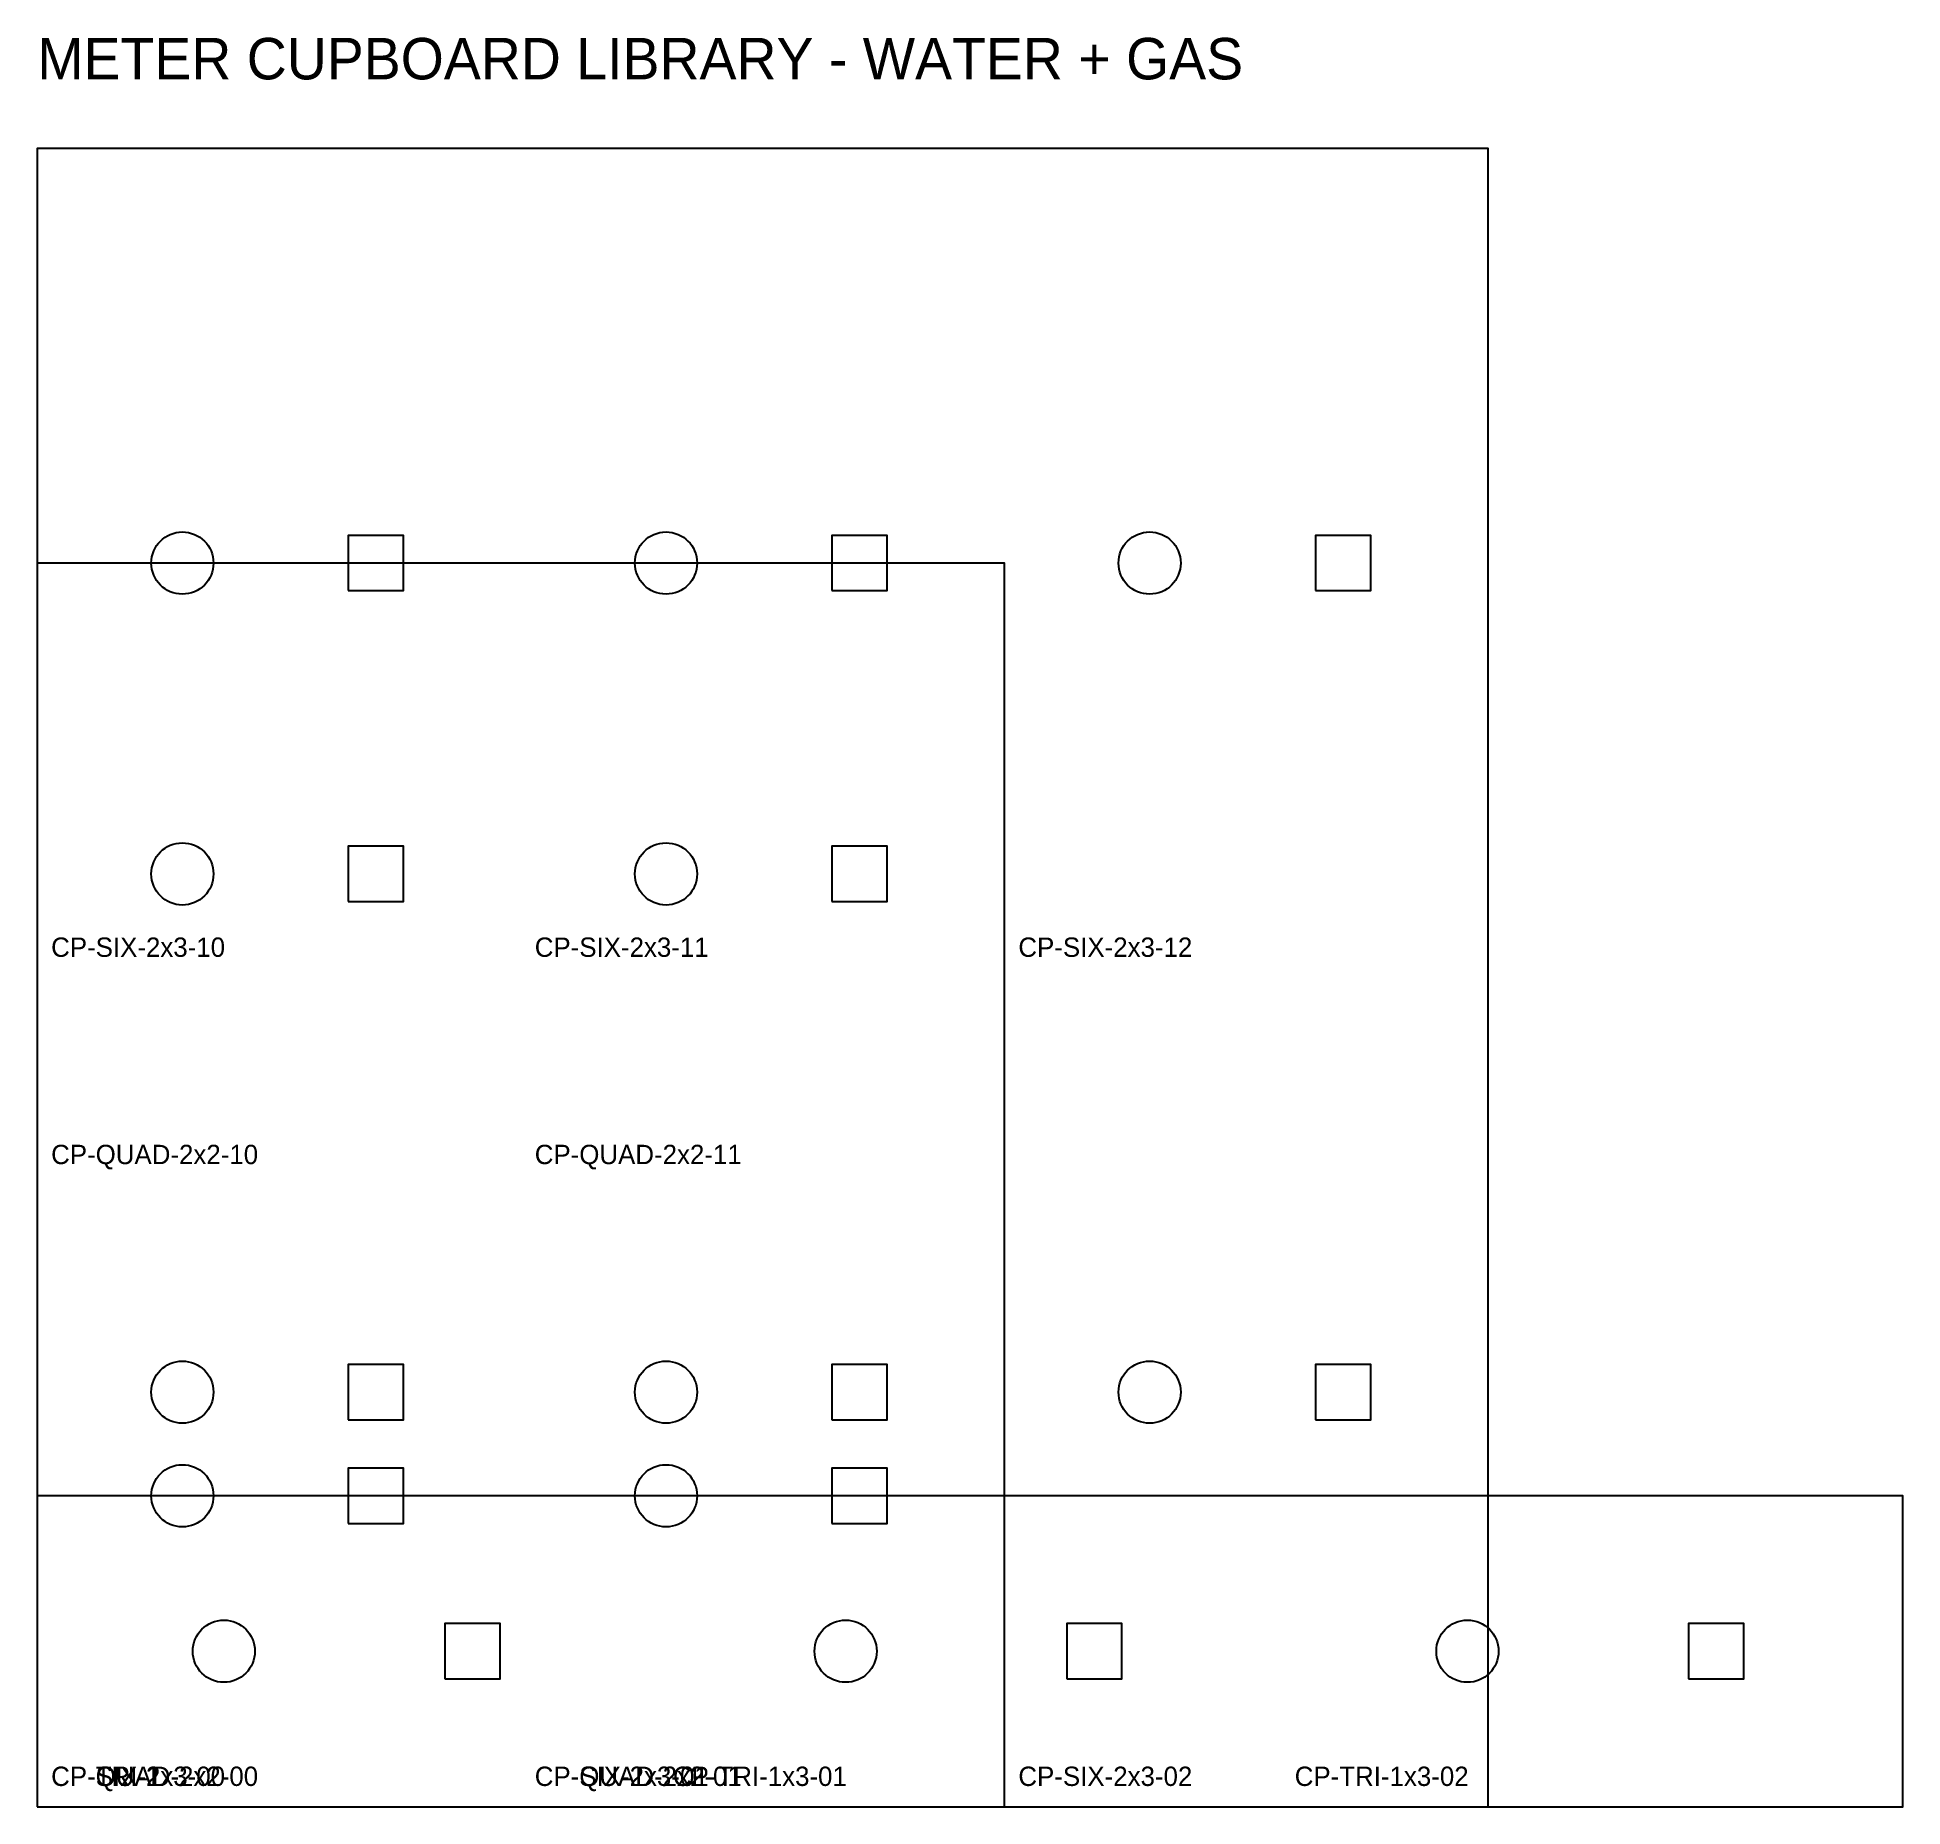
# Model space of a CAD drawing. Header units: millimetres. Extents: x 0 to 2700, y 0 to 2561.
import ezdxf

# ---------------------------------------------------------------- set-up
doc = ezdxf.new("R2010")
doc.units = ezdxf.units.MM
for name, color, linetype in [('ANNOTATION', 3, 'Continuous'), ('CUPBOARD', 7, 'Continuous'), ('GAS_METER', 1, 'Continuous'), ('WATER_METER', 5, 'Continuous')]:
    doc.layers.add(name, color=color, linetype=linetype)

# ---------------------------------------------------------------- blocks, each defined once
blk = doc.blocks.new('CP-TRI-1x3')
at = {"layer": 'CUPBOARD'}
blk.add_lwpolyline([(0, 0), (2700, 0), (2700, 450), (0, 450)], close=True, dxfattribs=at)
at = {"layer": 'GAS_METER'}
for points in [[(590, 185), (670, 185), (670, 265), (590, 265)], [(1490, 185), (1570, 185), (1570, 265), (1490, 265)], [(2390, 185), (2470, 185), (2470, 265), (2390, 265)]]:
    blk.add_lwpolyline(points, close=True, dxfattribs=at)
at = {"layer": 'WATER_METER'}
for centre in [(270, 225), (1170, 225), (2070, 225)]:
    blk.add_circle(centre, 45, dxfattribs=at)
at = {"layer": 'ANNOTATION'}
for s, p in [('CP-TRI-1x3-00', (20, 30)), ('CP-TRI-1x3-01', (920, 30)), ('CP-TRI-1x3-02', (1820, 30))]:
    blk.add_text(s, height=28, dxfattribs=at).set_placement(p)
blk = doc.blocks.new('CP-QUAD-2x2')
at = {"layer": 'CUPBOARD'}
blk.add_lwpolyline([(0, 0), (1400, 0), (1400, 1800), (0, 1800)], close=True, dxfattribs=at)
at = {"layer": 'GAS_METER'}
for points in [[(450, 1310), (530, 1310), (530, 1390), (450, 1390)], [(1150, 1310), (1230, 1310), (1230, 1390), (1150, 1390)], [(450, 410), (530, 410), (530, 490), (450, 490)], [(1150, 410), (1230, 410), (1230, 490), (1150, 490)]]:
    blk.add_lwpolyline(points, close=True, dxfattribs=at)
at = {"layer": 'WATER_METER'}
for centre in [(210, 1350), (910, 1350), (210, 450), (910, 450)]:
    blk.add_circle(centre, 45, dxfattribs=at)
at = {"layer": 'ANNOTATION'}
for s, p in [('CP-QUAD-2x2-10', (20, 930)), ('CP-QUAD-2x2-11', (720, 930)), ('CP-QUAD-2x2-00', (20, 30)), ('CP-QUAD-2x2-01', (720, 30))]:
    blk.add_text(s, height=28, dxfattribs=at).set_placement(p)
blk = doc.blocks.new('CP-SIX-2x3')
at = {"layer": 'CUPBOARD'}
blk.add_lwpolyline([(0, 0), (2100, 0), (2100, 2400), (0, 2400)], close=True, dxfattribs=at)
at = {"layer": 'GAS_METER'}
for points in [[(450, 1760), (530, 1760), (530, 1840), (450, 1840)], [(1150, 1760), (1230, 1760), (1230, 1840), (1150, 1840)], [(1850, 1760), (1930, 1760), (1930, 1840), (1850, 1840)], [(450, 560), (530, 560), (530, 640), (450, 640)], [(1150, 560), (1230, 560), (1230, 640), (1150, 640)], [(1850, 560), (1930, 560), (1930, 640), (1850, 640)]]:
    blk.add_lwpolyline(points, close=True, dxfattribs=at)
at = {"layer": 'WATER_METER'}
for centre in [(210, 1800), (910, 1800), (1610, 1800), (210, 600), (910, 600), (1610, 600)]:
    blk.add_circle(centre, 45, dxfattribs=at)
at = {"layer": 'ANNOTATION'}
for s, p in [('CP-SIX-2x3-10', (20, 1230)), ('CP-SIX-2x3-11', (720, 1230)), ('CP-SIX-2x3-12', (1420, 1230)), ('CP-SIX-2x3-00', (20, 30)), ('CP-SIX-2x3-01', (720, 30)), ('CP-SIX-2x3-02', (1420, 30))]:
    blk.add_text(s, height=28, dxfattribs=at).set_placement(p)

msp = doc.modelspace()

# ---------------------------------------------------------------- block references
at = {"layer": 'CUPBOARD'}
for name in ['CP-SIX-2x3', 'CP-QUAD-2x2', 'CP-TRI-1x3']:
    msp.add_blockref(name, (0, 0), dxfattribs=at)

# ---------------------------------------------------------------- texts
at = {"layer": 'ANNOTATION'}
msp.add_text('METER CUPBOARD LIBRARY - WATER + GAS', height=60, dxfattribs=at).set_placement((0, 2500))

doc.saveas('drawing.dxf')
